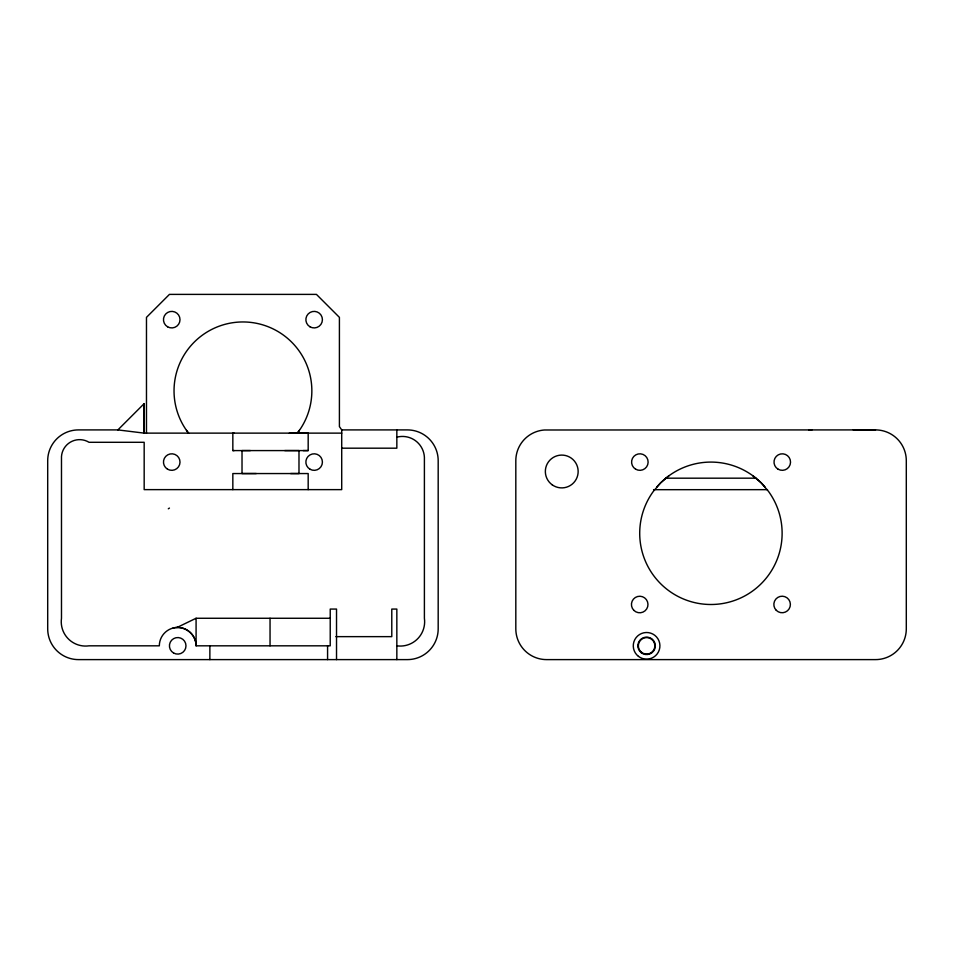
<?xml version="1.0" encoding="UTF-8"?>
<svg xmlns="http://www.w3.org/2000/svg" width="954" height="954" viewBox="0 0 954 954"><rect width="100%" height="100%" fill="white"/><g stroke="black" fill="none" stroke-linecap="round" stroke-linejoin="round"><path stroke-width="1.43" d="M341.711 429.908L407.406 429.908A30.778 30.778 0 0 1 438.184 460.687L438.184 628.829A30.778 30.778 0 0 1 407.406 659.608L78.478 659.608A30.778 30.778 0 0 1 47.7 628.829L47.7 460.687A30.778 30.778 0 0 1 78.478 429.908L117.891 429.908L144.173 403.625L144.173 433.128L341.711 433.128L341.711 429.908L339.409 426.593L339.409 317.36L316.442 294.392L169.442 294.392L146.475 317.36L146.475 433.128M299.389 430.385A68.903 68.903 0 0 1 297.243 433.283L300.069 429.395A68.903 68.903 0 0 0 288.454 339.123A68.903 68.903 0 0 0 197.43 339.123A68.903 68.903 0 0 0 185.815 429.395L188.642 433.283A68.903 68.903 0 0 1 186.495 430.385M669.052 475.688L660.55 482.951L653.299 491.453A71.204 71.204 0 0 0 663.28 586.221A71.204 71.204 0 0 0 758.573 586.197A71.204 71.204 0 0 0 768.507 491.417L761.256 482.927L752.754 475.676M168.309 508.804L169.43 508.065M176.895 627.553L196.083 618.264L330.227 618.264M172.948 628.078C184.134 624.858 196.297 634.183 196.083 645.822L330.227 645.822L330.227 609.069L336.523 609.069L336.523 659.608M808.73 429.944L811.926 429.944M234.124 433.128L232.836 433.128L232.836 450.586L308.178 450.586L308.178 433.128L289.336 433.116M232.836 450.586L234.124 450.586M875.522 429.908L544.4 429.992A30.778 30.778 0 0 0 515.816 460.687L515.816 628.829A30.778 30.778 0 0 0 546.594 659.608L875.522 659.608A30.778 30.778 0 0 0 906.3 628.829L906.3 460.687A30.778 30.778 0 0 0 875.522 429.908L853.27 429.932M341.711 448.189L396.84 448.189L396.84 429.908M250.365 450.574L242.018 450.586L242.018 473.554L256.268 473.542M284.745 450.574L298.984 450.586L298.984 473.554L290.648 473.542M303.133 450.586L308.178 450.586M665.868 478.192L755.926 478.181M653.55 489.688L767.505 489.664M335.88 636.64L391.784 636.64L391.784 609.069L396.84 609.069L396.84 659.608M117.891 429.908L144.173 433.128L144.173 403.625M341.711 433.128L341.711 489.629L144.173 489.629L144.173 442.298L89.044 442.298A18.15 18.15 0 0 0 61.485 456.549L61.485 618.264A24.363 24.363 0 0 0 89.044 645.822L159.33 645.822A18.376 18.376 0 0 1 177.706 627.446A18.376 18.376 0 0 1 196.083 645.822L196.083 618.264M327.58 645.822L327.58 659.608M308.178 489.629L308.178 473.554L232.836 473.554L232.836 489.629M270.042 618.264L270.042 645.822M209.868 645.822L209.868 659.608M656.757 487.065A71.204 71.204 0 0 1 765.048 487.029M396.84 645.822A24.363 24.363 0 0 0 424.399 618.264L424.399 457.193A21.966 21.966 0 0 0 396.84 437.171M167.606 326.817A8.264 8.264 0 0 0 180.008 319.662A8.264 8.264 0 0 0 167.606 312.495A8.264 8.264 0 0 0 167.606 326.817M309.931 326.769A8.264 8.264 0 0 0 322.416 319.757A8.264 8.264 0 0 0 310.098 312.447A8.264 8.264 0 0 0 309.931 326.769M310.014 469.237A8.264 8.264 0 0 0 322.416 462.07A8.264 8.264 0 0 0 310.014 454.903A8.264 8.264 0 0 0 310.014 469.237M167.475 469.153A8.264 8.264 0 0 0 180.008 462.213A8.264 8.264 0 0 0 167.725 454.843A8.264 8.264 0 0 0 167.475 469.153M633.861 610.357A8.264 8.264 0 0 0 647.694 606.649A8.264 8.264 0 0 0 637.57 596.524A8.264 8.264 0 0 0 633.861 610.357M776.27 610.322A8.264 8.264 0 0 0 790.103 606.613A8.264 8.264 0 0 0 779.978 596.488A8.264 8.264 0 0 0 776.27 610.322M778.011 469.153A8.264 8.264 0 0 0 790.532 462.213A8.264 8.264 0 0 0 778.261 454.843A8.264 8.264 0 0 0 778.011 469.153M552.199 484.823A16.397 16.397 0 0 0 578.076 473.101A16.397 16.397 0 0 0 554.989 456.549A16.397 16.397 0 0 0 552.199 484.823M635.591 469.153A8.264 8.264 0 0 0 648.124 462.213A8.264 8.264 0 0 0 635.841 454.843A8.264 8.264 0 0 0 635.591 469.153M638.429 656.352A13.32 13.32 0 0 0 659.798 647.635A13.32 13.32 0 0 0 641.565 633.492A13.32 13.32 0 0 0 638.429 656.352M640.754 651.677A8.264 8.264 0 0 0 654.587 647.969A8.264 8.264 0 0 0 644.463 637.844A8.264 8.264 0 0 0 640.754 651.677M173.568 652.989A8.264 8.264 0 0 0 185.982 645.822A8.264 8.264 0 0 0 173.568 638.667A8.264 8.264 0 0 0 173.568 652.989M641.255 652.727A8.729 8.729 0 0 0 655.243 647.015A8.729 8.729 0 0 0 643.306 637.749A8.729 8.729 0 0 0 641.255 652.727"/></g></svg>
